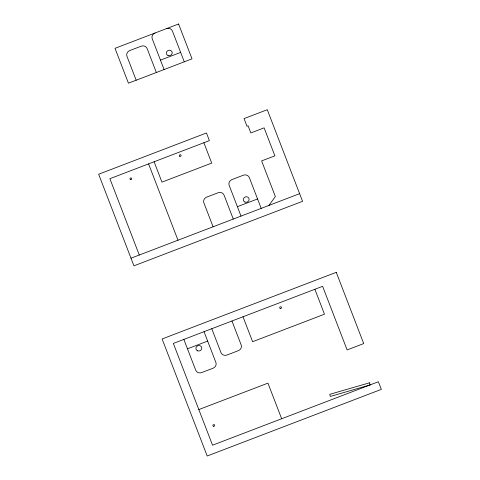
<?xml version="1.0" encoding="UTF-8"?>
<svg xmlns="http://www.w3.org/2000/svg" width="480" height="480" viewBox="0 0 480 480"><rect width="100%" height="100%" fill="white"/><g stroke="black" fill="none" stroke-linecap="round" stroke-linejoin="round"><path stroke-width="0.72" d="M268.932 205.416L275.352 196.554L261.624 160.92L274.896 155.844L264.114 127.854L250.842 132.936L248.1 125.808L246.996 126.234L244.056 118.602L267.276 109.716L302.556 201.312L133.938 265.824L98.652 174.234L206.46 132.984L209.4 140.616L109.884 178.692L139.29 255.018M160.464 60.126L180.648 52.404M237.384 206.688L257.562 198.966M130.998 258.192L299.616 193.674M187.476 348.816L207.654 341.1M198.828 409.572L267.936 383.136L281.658 418.752M314.88 289.272L324.48 314.208L252.612 341.706L243.006 316.77M261.192 208.38L249.33 177.594A4.734 4.362 -20.2 0 0 243.342 175.212L232.008 179.55A4.734 4.362 -20.2 0 0 229.152 185.316L241.014 216.102M184.272 61.818L172.41 31.032A4.734 4.362 -20.2 0 0 166.422 28.656M203.868 142.734L211.71 163.086L161.952 182.124L154.11 161.772M233.274 219.06L224.058 195.144A4.734 4.362 -20.2 0 0 218.064 192.768L206.736 197.1A4.734 4.362 -20.2 0 0 203.88 202.866L213.09 226.782M164.094 69.54L152.232 38.754A4.734 4.362 -20.2 0 1 155.088 32.988M156.354 72.498L147.138 48.582A4.734 4.362 -20.2 0 0 141.15 46.206L129.816 50.544A4.734 4.362 -20.2 0 0 126.96 56.304L136.176 80.22M231.948 321L241.164 344.916A4.734 4.362 -20.2 0 1 238.308 350.682L226.974 355.014A4.734 4.362 -20.2 0 1 220.98 352.638L211.77 328.722M148.584 163.884L177.99 240.21M204.03 331.686L215.886 362.472A4.734 4.362 -20.2 0 1 213.036 368.232L201.702 372.57A4.734 4.362 -20.2 0 1 195.708 370.188L183.846 339.402M178.584 24L115.008 48.324L128.436 83.184L192.012 58.854L178.584 24M336.264 272.334L162.114 338.964L207.198 456L381.348 389.37L378.408 381.738L212.55 445.194L173.346 343.422L322.62 286.314L347.118 349.92L363.708 343.572L336.264 272.334M369.534 382.806L329.748 394.326L330.33 396.426L370.116 384.912L369.534 382.806M280.206 308.4A0.906 0.834 -20.2 0 0 281.484 307.506A0.906 0.834 -20.2 0 0 280.08 306.954A0.906 0.834 -20.2 0 0 280.206 308.4M168.018 55.506A2.958 2.724 -20.2 0 0 172.206 52.596A2.958 2.724 -20.2 0 0 167.622 50.772A2.958 2.724 -20.2 0 0 168.018 55.506M197.58 350.814A2.958 2.724 -20.2 0 0 201.762 347.904A2.958 2.724 -20.2 0 0 197.178 346.08A2.958 2.724 -20.2 0 0 197.58 350.814M244.938 202.068A2.958 2.724 -20.2 0 0 249.126 199.158A2.958 2.724 -20.2 0 0 244.536 197.334A2.958 2.724 -20.2 0 0 244.938 202.068M179.802 156.318A0.906 0.834 -20.2 0 0 181.086 155.43A0.906 0.834 -20.2 0 0 179.682 154.872A0.906 0.834 -20.2 0 0 179.802 156.318M130.476 179.574A0.906 0.834 -20.2 0 0 131.754 178.686A0.906 0.834 -20.2 0 0 130.35 178.128A0.906 0.834 -20.2 0 0 130.476 179.574M213.39 426.234A0.906 0.834 -20.2 0 0 214.674 425.346A0.906 0.834 -20.2 0 0 213.27 424.788A0.906 0.834 -20.2 0 0 213.39 426.234"/></g></svg>
